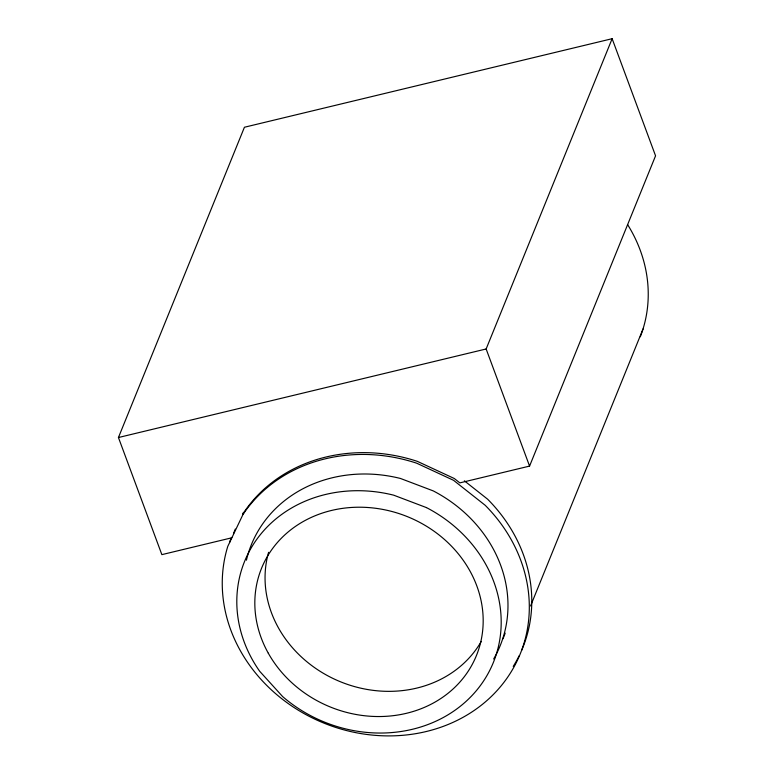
<?xml version="1.0" encoding="UTF-8"?>
<svg xmlns="http://www.w3.org/2000/svg" width="774" height="774" viewBox="0 0 774 774"><rect width="100%" height="100%" fill="white"/><g stroke="black" fill="none" stroke-linecap="round" stroke-linejoin="round"><path stroke-width="1.16" d="M231.765 537.804L161.863 554.639L118.441 437.523L244.429 127.246L612.137 38.7L655.559 155.816L529.571 466.093L459.833 482.879L454.29 478.506L417.38 461.372A155.932 138.062 22.1 0 0 244.139 512.049L227.788 546.347A155.932 138.062 22.1 0 0 414.39 733.887A155.932 138.062 22.1 0 0 485.172 505.277L453.554 480.315L416.644 463.181A155.932 138.062 22.1 0 0 243.404 513.849M233.496 533.538L235.306 529.068M529.571 466.093L486.14 348.977L612.137 38.7M530.558 605.984L643.02 329.008M242.523 514.381L243.481 512.378M231.639 537.388L230.255 540.281A155.932 138.062 22.1 0 0 229.568 542.574M118.441 437.523L486.14 348.977M464.361 480.818L487.63 499.201A155.932 138.062 22.1 0 1 521.657 650.324M481.244 641.452A115.965 102.681 22.1 0 1 339.244 681.265A115.965 102.681 22.1 0 1 268.588 552.326M505.17 633.171A134.27 118.877 22.1 0 1 502.974 638.773M493.657 658.993A134.27 118.877 22.1 0 0 433.266 490.909L400.497 478.477A134.27 118.877 22.1 0 0 246.432 560.183M519.112 655.82A155.932 138.062 22.1 0 1 513.239 666.395M627.559 224.528A147.012 130.158 22.1 0 1 640.321 336.738M426.484 507.609L393.714 495.186A134.27 118.877 22.1 0 0 258.477 537.04A134.27 118.877 22.1 0 0 259.696 671.29L282.665 696.6A134.27 118.877 22.1 0 0 479.522 686.702A134.27 118.877 22.1 0 0 426.484 507.609M268.278 653.169A115.965 102.681 22.1 0 0 465.938 674.512A115.965 102.681 22.1 0 0 372.778 507.938A115.965 102.681 22.1 0 0 268.278 653.169"/></g></svg>
